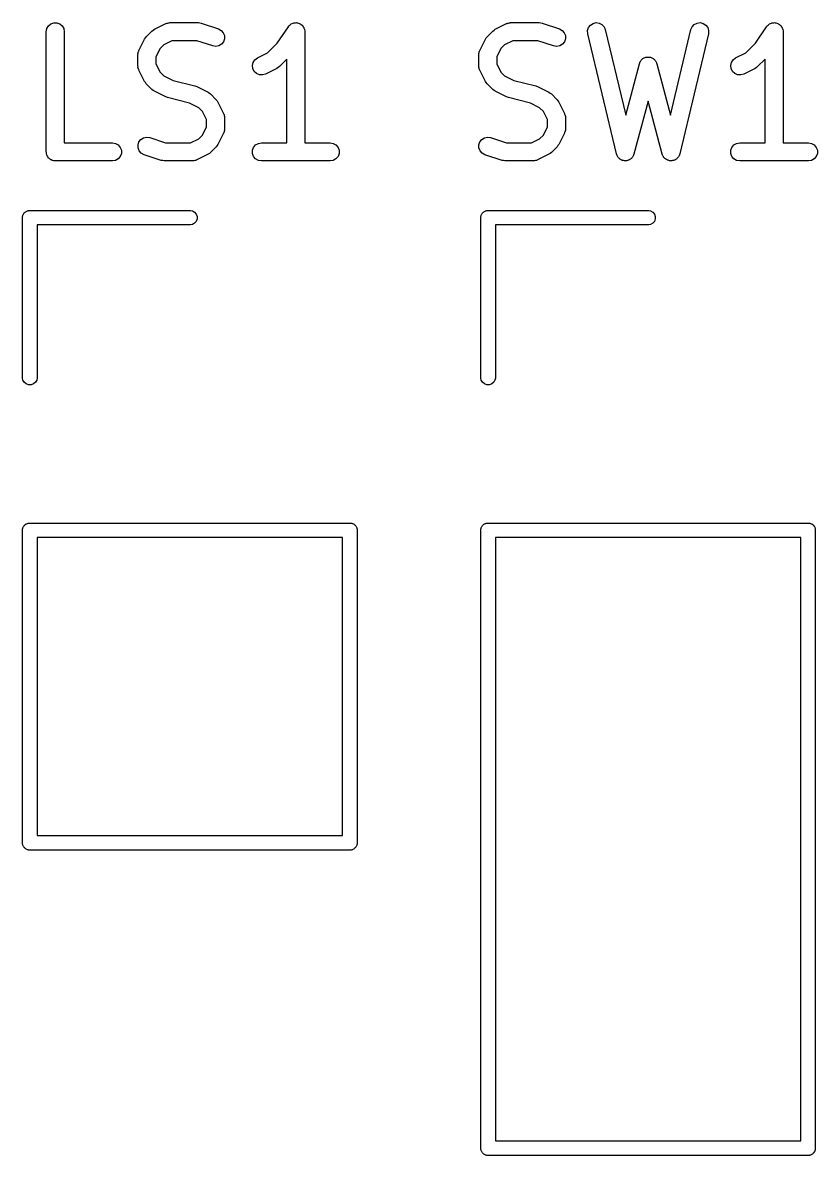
# Model space of a CAD drawing. Extents: x 18.9 to 106.1, y -88.7 to -15.4.
# Drawn here: x 99.45 to 106.06, y -59.56 to -50.13 of the extents above; entities that cross this region are included whole.
import ezdxf

# ---------------------------------------------------------------- set-up
doc = ezdxf.new("R2010")
doc.units = 0
doc.header["$MEASUREMENT"] = 0
doc.layers.add('BLACK', color=7, linetype='CONTINUOUS')

msp = doc.modelspace()

# ---------------------------------------------------------------- linework, layer by layer
at = {"layer": 'BLACK', "linetype": 'CONTINUOUS'}
for p, q in [((99.644, -50.2084), (99.6485, -50.1827)), ((99.644, -51.2084), (99.644, -50.2084)), ((99.6485, -50.1827), (99.6615, -50.1602)), ((99.6615, -50.1602), (99.6815, -50.1434)), ((99.6815, -50.1434), (99.7059, -50.1345)), ((99.7059, -50.1345), (99.732, -50.1345)), ((99.732, -50.1345), (99.7565, -50.1434)), ((99.7565, -50.1434), (99.7764, -50.1602)), ((99.7764, -50.1602), (99.7894, -50.1827)), ((99.7894, -50.1827), (99.794, -50.2084)), ((99.794, -50.2084), (99.794, -51.1334)), ((100.475, -50.2506), (100.523, -50.203)), ((100.523, -50.203), (100.533, -50.1961)), ((100.533, -50.1961), (100.543, -50.1889)), ((100.543, -50.1889), (100.638, -50.1413)), ((100.638, -50.1413), (100.642, -50.1401)), ((100.642, -50.1401), (100.646, -50.1379)), ((100.646, -50.1379), (100.654, -50.1364)), ((100.654, -50.1364), (100.663, -50.1339)), ((100.663, -50.1339), (100.667, -50.1341)), ((100.667, -50.1341), (100.671, -50.1334)), ((100.671, -50.1334), (100.909, -50.1334)), ((100.909, -50.1334), (100.921, -50.1355)), ((100.921, -50.1355), (100.933, -50.1372)), ((100.933, -50.1372), (101.076, -50.1848)), ((101.076, -50.1848), (101.099, -50.1973)), ((101.099, -50.1973), (101.116, -50.2167)), ((101.116, -50.2167), (101.126, -50.241)), ((101.565, -50.3035), (101.657, -50.1668)), ((101.657, -50.1668), (101.659, -50.1638)), ((101.659, -50.1638), (101.661, -50.1602)), ((101.661, -50.1602), (101.668, -50.1544)), ((101.668, -50.1544), (101.675, -50.1479)), ((101.675, -50.1479), (101.678, -50.1461)), ((101.678, -50.1461), (101.681, -50.1434)), ((101.681, -50.1434), (101.69, -50.1404)), ((101.69, -50.1404), (101.698, -50.1364)), ((101.698, -50.1364), (101.702, -50.1359)), ((101.702, -50.1359), (101.706, -50.1345)), ((101.706, -50.1345), (101.715, -50.1345)), ((101.715, -50.1345), (101.724, -50.1335)), ((101.724, -50.1335), (101.728, -50.1345)), ((101.728, -50.1345), (101.732, -50.1345)), ((101.732, -50.1345), (101.74, -50.1376)), ((101.74, -50.1376), (101.749, -50.1397)), ((101.749, -50.1397), (101.753, -50.142)), ((101.753, -50.142), (101.756, -50.1434)), ((101.756, -50.1434), (101.763, -50.1492)), ((101.763, -50.1492), (101.771, -50.1541)), ((101.771, -50.1541), (101.773, -50.1575)), ((101.773, -50.1575), (101.776, -50.1602)), ((101.776, -50.1602), (101.781, -50.1679)), ((101.781, -50.1679), (101.786, -50.1751)), ((101.786, -50.1751), (101.787, -50.1791)), ((101.787, -50.1791), (101.789, -50.1827)), ((101.789, -50.1827), (101.791, -50.1915)), ((101.791, -50.1915), (101.793, -50.2001)), ((101.793, -50.2001), (101.793, -50.2043)), ((101.793, -50.2043), (101.794, -50.2084)), ((101.794, -50.2084), (101.794, -51.1334)), ((103.309, -50.2506), (103.357, -50.203)), ((103.357, -50.203), (103.367, -50.1961)), ((103.367, -50.1961), (103.376, -50.1889)), ((103.376, -50.1889), (103.472, -50.1413)), ((103.472, -50.1413), (103.476, -50.1401)), ((103.476, -50.1401), (103.479, -50.1379)), ((103.479, -50.1379), (103.488, -50.1364)), ((103.488, -50.1364), (103.497, -50.1339)), ((103.497, -50.1339), (103.501, -50.1341)), ((103.501, -50.1341), (103.505, -50.1334)), ((103.505, -50.1334), (103.743, -50.1334)), ((103.743, -50.1334), (103.755, -50.1355)), ((103.755, -50.1355), (103.767, -50.1372)), ((103.767, -50.1372), (103.91, -50.1848)), ((103.91, -50.1848), (103.933, -50.1973)), ((103.933, -50.1973), (103.95, -50.2167)), ((103.95, -50.2167), (103.96, -50.241)), ((104.145, -50.1997), (104.152, -50.1748)), ((104.146, -50.2258), (104.145, -50.1997)), ((104.152, -50.1748), (104.168, -50.1539)), ((104.168, -50.1539), (104.19, -50.1395)), ((104.19, -50.1395), (104.215, -50.1335)), ((104.215, -50.1335), (104.241, -50.1365)), ((104.241, -50.1365), (104.264, -50.1482)), ((104.264, -50.1482), (104.282, -50.1671)), ((104.282, -50.1671), (104.292, -50.191)), ((104.292, -50.191), (104.462, -50.9019)), ((104.834, -50.9019), (105.004, -50.191)), ((105.004, -50.191), (105.014, -50.1671)), ((105.014, -50.1671), (105.032, -50.1482)), ((105.032, -50.1482), (105.055, -50.1365)), ((105.055, -50.1365), (105.081, -50.1335)), ((105.081, -50.1335), (105.106, -50.1395)), ((105.106, -50.1395), (105.128, -50.1539)), ((105.128, -50.1539), (105.144, -50.1748)), ((105.144, -50.1748), (105.151, -50.1997)), ((105.151, -50.1997), (105.15, -50.2258)), ((105.542, -50.3035), (105.633, -50.1668)), ((105.633, -50.1668), (105.636, -50.1638)), ((105.636, -50.1638), (105.638, -50.1602)), ((105.638, -50.1602), (105.645, -50.1544)), ((105.645, -50.1544), (105.651, -50.1479)), ((105.651, -50.1479), (105.655, -50.1461)), ((105.655, -50.1461), (105.658, -50.1434)), ((105.658, -50.1434), (105.667, -50.1404)), ((105.667, -50.1404), (105.675, -50.1364)), ((105.675, -50.1364), (105.679, -50.1359)), ((105.679, -50.1359), (105.683, -50.1345)), ((105.683, -50.1345), (105.692, -50.1345)), ((105.692, -50.1345), (105.7, -50.1335)), ((105.7, -50.1335), (105.704, -50.1345)), ((105.704, -50.1345), (105.709, -50.1345)), ((105.709, -50.1345), (105.717, -50.1376)), ((105.717, -50.1376), (105.726, -50.1397)), ((105.726, -50.1397), (105.729, -50.142)), ((105.729, -50.142), (105.733, -50.1434)), ((105.733, -50.1434), (105.74, -50.1492)), ((105.74, -50.1492), (105.747, -50.1541)), ((105.747, -50.1541), (105.75, -50.1575)), ((105.75, -50.1575), (105.753, -50.1602)), ((105.753, -50.1602), (105.758, -50.1679)), ((105.758, -50.1679), (105.763, -50.1751)), ((105.763, -50.1751), (105.764, -50.1791)), ((105.764, -50.1791), (105.766, -50.1827)), ((105.766, -50.1827), (105.768, -50.1915)), ((105.768, -50.1915), (105.77, -50.2001)), ((105.77, -50.2001), (105.77, -50.2043)), ((105.77, -50.2043), (105.771, -50.2084)), ((105.771, -50.2084), (105.771, -51.1334)), ((100.414, -50.3653), (100.461, -50.2701)), ((100.461, -50.2701), (100.469, -50.2604)), ((100.469, -50.2604), (100.475, -50.2506)), ((100.689, -50.2834), (100.621, -50.3176)), ((100.897, -50.2834), (100.689, -50.2834)), ((101.029, -50.3272), (100.897, -50.2834)), ((101.102, -50.3121), (101.08, -50.3257)), ((101.118, -50.2917), (101.102, -50.3121)), ((101.126, -50.267), (101.118, -50.2917)), ((101.126, -50.241), (101.126, -50.267)), ((101.484, -50.3848), (101.565, -50.3035)), ((103.248, -50.3653), (103.295, -50.2701)), ((103.295, -50.2701), (103.302, -50.2604)), ((103.302, -50.2604), (103.309, -50.2506)), ((103.523, -50.2834), (103.454, -50.3176)), ((103.731, -50.2834), (103.523, -50.2834)), ((103.862, -50.3272), (103.731, -50.2834)), ((103.936, -50.3121), (103.914, -50.3257)), ((103.952, -50.2917), (103.936, -50.3121)), ((103.96, -50.267), (103.952, -50.2917)), ((103.96, -50.241), (103.96, -50.267)), ((104.385, -51.2258), (104.146, -50.2258)), ((105.15, -50.2258), (104.911, -51.2258)), ((105.461, -50.3848), (105.542, -50.3035)), ((100.406, -50.3903), (100.409, -50.3819)), ((100.407, -50.3946), (100.406, -50.3903)), ((100.406, -50.3989), (100.407, -50.3946)), ((100.406, -50.4941), (100.406, -50.3989)), ((100.409, -50.3819), (100.41, -50.3732)), ((100.41, -50.3732), (100.413, -50.3695)), ((100.413, -50.3695), (100.414, -50.3653)), ((100.59, -50.348), (100.556, -50.4166)), ((100.621, -50.3176), (100.59, -50.348)), ((101.054, -50.331), (101.029, -50.3272)), ((101.08, -50.3257), (101.054, -50.331)), ((101.4, -50.427), (101.484, -50.3848)), ((103.24, -50.3903), (103.243, -50.3819)), ((103.24, -50.3946), (103.24, -50.3903)), ((103.24, -50.3989), (103.24, -50.3946)), ((103.24, -50.4941), (103.24, -50.3989)), ((103.243, -50.3819), (103.244, -50.3732)), ((103.244, -50.3732), (103.246, -50.3695)), ((103.246, -50.3695), (103.248, -50.3653)), ((103.424, -50.348), (103.39, -50.4166)), ((103.454, -50.3176), (103.424, -50.348)), ((103.888, -50.331), (103.862, -50.3272)), ((103.914, -50.3257), (103.888, -50.331)), ((105.376, -50.427), (105.461, -50.3848)), ((100.407, -50.4984), (100.406, -50.4941)), ((100.406, -50.5027), (100.407, -50.4984)), ((100.409, -50.5111), (100.406, -50.5027)), ((100.556, -50.4166), (100.556, -50.4764)), ((100.556, -50.4764), (100.59, -50.5449)), ((101.358, -50.4896), (101.364, -50.4643)), ((101.361, -50.5155), (101.358, -50.4896)), ((101.364, -50.4643), (101.379, -50.4425)), ((101.379, -50.4425), (101.4, -50.427)), ((101.582, -50.4995), (101.572, -50.5064)), ((101.644, -50.4371), (101.582, -50.4995)), ((101.644, -51.1334), (101.644, -50.4371)), ((103.24, -50.4984), (103.24, -50.4941)), ((103.24, -50.5027), (103.24, -50.4984)), ((103.243, -50.5111), (103.24, -50.5027)), ((103.39, -50.4166), (103.39, -50.4764)), ((103.39, -50.4764), (103.424, -50.5449)), ((104.462, -50.9019), (104.576, -50.4748)), ((104.576, -50.4748), (104.578, -50.4687)), ((104.578, -50.4687), (104.58, -50.4623)), ((104.58, -50.4623), (104.584, -50.457)), ((104.584, -50.457), (104.587, -50.4511)), ((104.587, -50.4511), (104.591, -50.4464)), ((104.591, -50.4464), (104.595, -50.441)), ((104.595, -50.441), (104.6, -50.4373)), ((104.6, -50.4373), (104.605, -50.4327)), ((104.605, -50.4327), (104.611, -50.4299)), ((104.611, -50.4299), (104.616, -50.4261)), ((104.616, -50.4261), (104.623, -50.4244)), ((104.623, -50.4244), (104.629, -50.4217)), ((104.629, -50.4217), (104.635, -50.4211)), ((104.635, -50.4211), (104.642, -50.4194)), ((104.642, -50.4194), (104.648, -50.4199)), ((104.648, -50.4199), (104.654, -50.4194)), ((104.654, -50.4194), (104.661, -50.4211)), ((104.661, -50.4211), (104.667, -50.4217)), ((104.667, -50.4217), (104.673, -50.4244)), ((104.673, -50.4244), (104.68, -50.4261)), ((104.68, -50.4261), (104.685, -50.4299)), ((104.685, -50.4299), (104.691, -50.4327)), ((104.691, -50.4327), (104.696, -50.4373)), ((104.696, -50.4373), (104.701, -50.441)), ((104.701, -50.441), (104.705, -50.4464)), ((104.705, -50.4464), (104.709, -50.4511)), ((104.709, -50.4511), (104.712, -50.457)), ((104.712, -50.457), (104.716, -50.4623)), ((104.716, -50.4623), (104.718, -50.4687)), ((104.718, -50.4687), (104.72, -50.4748)), ((104.72, -50.4748), (104.834, -50.9019)), ((105.335, -50.4896), (105.341, -50.4643)), ((105.338, -50.5155), (105.335, -50.4896)), ((105.341, -50.4643), (105.355, -50.4425)), ((105.355, -50.4425), (105.376, -50.427)), ((105.558, -50.4995), (105.548, -50.5064)), ((105.621, -50.4371), (105.558, -50.4995)), ((105.621, -51.1334), (105.621, -50.4371)), ((100.41, -50.5197), (100.409, -50.5111)), ((100.413, -50.5235), (100.41, -50.5197)), ((100.414, -50.5276), (100.413, -50.5235)), ((100.461, -50.6229), (100.414, -50.5276)), ((100.59, -50.5449), (100.621, -50.5753)), ((100.621, -50.5753), (100.698, -50.6138)), ((101.373, -50.5388), (101.361, -50.5155)), ((101.392, -50.5567), (101.373, -50.5388)), ((101.416, -50.567), (101.392, -50.5567)), ((101.442, -50.5686), (101.416, -50.567)), ((101.467, -50.5612), (101.442, -50.5686)), ((101.562, -50.5136), (101.467, -50.5612)), ((101.572, -50.5064), (101.562, -50.5136)), ((103.244, -50.5197), (103.243, -50.5111)), ((103.246, -50.5235), (103.244, -50.5197)), ((103.248, -50.5276), (103.246, -50.5235)), ((103.295, -50.6229), (103.248, -50.5276)), ((103.424, -50.5449), (103.454, -50.5753)), ((103.454, -50.5753), (103.531, -50.6138)), ((105.35, -50.5388), (105.338, -50.5155)), ((105.369, -50.5567), (105.35, -50.5388)), ((105.392, -50.567), (105.369, -50.5567)), ((105.418, -50.5686), (105.392, -50.567)), ((105.443, -50.5612), (105.418, -50.5686)), ((105.539, -50.5136), (105.443, -50.5612)), ((105.548, -50.5064), (105.539, -50.5136)), ((100.469, -50.6325), (100.461, -50.6229)), ((100.475, -50.6424), (100.469, -50.6325)), ((100.523, -50.69), (100.475, -50.6424)), ((100.533, -50.6969), (100.523, -50.69)), ((100.698, -50.6138), (100.88, -50.6594)), ((100.88, -50.6594), (100.887, -50.6628)), ((100.887, -50.6628), (100.895, -50.6651)), ((100.895, -50.6651), (100.991, -50.7127)), ((103.302, -50.6325), (103.295, -50.6229)), ((103.309, -50.6424), (103.302, -50.6325)), ((103.357, -50.69), (103.309, -50.6424)), ((103.367, -50.6969), (103.357, -50.69)), ((103.531, -50.6138), (103.714, -50.6594)), ((103.714, -50.6594), (103.721, -50.6628)), ((103.721, -50.6628), (103.729, -50.6651)), ((103.729, -50.6651), (103.824, -50.7127)), ((100.543, -50.704), (100.533, -50.6969)), ((100.638, -50.7517), (100.543, -50.704)), ((100.646, -50.754), (100.638, -50.7517)), ((100.653, -50.7573), (100.646, -50.754)), ((100.836, -50.803), (100.653, -50.7573)), ((100.991, -50.7127), (101, -50.7199)), ((101, -50.7199), (101.01, -50.7268)), ((101.01, -50.7268), (101.058, -50.7744)), ((101.058, -50.7744), (101.065, -50.7842)), ((101.065, -50.7842), (101.072, -50.7939)), ((103.376, -50.704), (103.367, -50.6969)), ((103.472, -50.7517), (103.376, -50.704)), ((103.479, -50.754), (103.472, -50.7517)), ((103.487, -50.7573), (103.479, -50.754)), ((103.669, -50.803), (103.487, -50.7573)), ((103.824, -50.7127), (103.834, -50.7199)), ((103.834, -50.7199), (103.844, -50.7268)), ((103.844, -50.7268), (103.892, -50.7744)), ((103.892, -50.7744), (103.898, -50.7842)), ((103.898, -50.7842), (103.906, -50.7939)), ((104.648, -50.7852), (104.53, -51.2277)), ((104.766, -51.2277), (104.648, -50.7852)), ((100.913, -50.8414), (100.836, -50.803)), ((100.943, -50.8719), (100.913, -50.8414)), ((100.977, -50.9404), (100.943, -50.8719)), ((101.072, -50.7939), (101.119, -50.8891)), ((103.746, -50.8414), (103.669, -50.803)), ((103.777, -50.8719), (103.746, -50.8414)), ((103.811, -50.9404), (103.777, -50.8719)), ((103.906, -50.7939), (103.953, -50.8891)), ((100.977, -51.0002), (100.977, -50.9404)), ((101.119, -50.8891), (101.121, -50.8933)), ((101.121, -50.8933), (101.123, -50.897)), ((101.123, -50.897), (101.124, -50.9057)), ((101.124, -50.9057), (101.127, -50.9141)), ((101.127, -50.9141), (101.127, -50.9184)), ((101.127, -50.9184), (101.127, -50.9227)), ((101.127, -50.9227), (101.127, -51.0179)), ((103.811, -51.0002), (103.811, -50.9404)), ((103.953, -50.8891), (103.954, -50.8933)), ((103.954, -50.8933), (103.957, -50.897)), ((103.957, -50.897), (103.958, -50.9057)), ((103.958, -50.9057), (103.961, -50.9141)), ((103.961, -50.9141), (103.96, -50.9184)), ((103.96, -50.9184), (103.961, -50.9227)), ((103.961, -50.9227), (103.961, -51.0179)), ((100.913, -51.0991), (100.943, -51.0687)), ((100.943, -51.0687), (100.977, -51.0002)), ((101.119, -51.0514), (101.072, -51.1467)), ((101.121, -51.0473), (101.119, -51.0514)), ((101.123, -51.0436), (101.121, -51.0473)), ((101.124, -51.0349), (101.123, -51.0436)), ((101.127, -51.0265), (101.124, -51.0349)), ((101.127, -51.0179), (101.127, -51.0222)), ((101.127, -51.0222), (101.127, -51.0265)), ((103.746, -51.0991), (103.777, -51.0687)), ((103.777, -51.0687), (103.811, -51.0002)), ((103.953, -51.0514), (103.906, -51.1467)), ((103.954, -51.0473), (103.953, -51.0514)), ((103.957, -51.0436), (103.954, -51.0473)), ((103.958, -51.0349), (103.957, -51.0436)), ((103.961, -51.0265), (103.958, -51.0349)), ((103.961, -51.0179), (103.96, -51.0222)), ((103.96, -51.0222), (103.961, -51.0265)), ((99.794, -51.1334), (100.195, -51.1334)), ((100.195, -51.1334), (100.221, -51.1379)), ((100.221, -51.1379), (100.243, -51.1509)), ((100.243, -51.1509), (100.26, -51.1709)), ((100.407, -51.1498), (100.415, -51.125)), ((100.407, -51.1758), (100.407, -51.1498)), ((100.415, -51.125), (100.431, -51.1046)), ((100.431, -51.1046), (100.453, -51.091)), ((100.453, -51.091), (100.479, -51.0858)), ((100.479, -51.0858), (100.505, -51.0896)), ((100.505, -51.0896), (100.636, -51.1334)), ((100.636, -51.1334), (100.844, -51.1334)), ((100.844, -51.1334), (100.913, -51.0991)), ((101.065, -51.1563), (101.058, -51.1662)), ((101.072, -51.1467), (101.065, -51.1563)), ((101.368, -51.1709), (101.385, -51.1509)), ((101.385, -51.1509), (101.408, -51.1379)), ((101.408, -51.1379), (101.433, -51.1334)), ((101.433, -51.1334), (101.644, -51.1334)), ((101.794, -51.1334), (102.005, -51.1334)), ((102.005, -51.1334), (102.03, -51.1379)), ((102.03, -51.1379), (102.053, -51.1509)), ((102.053, -51.1509), (102.07, -51.1709)), ((103.24, -51.1498), (103.249, -51.125)), ((103.241, -51.1758), (103.24, -51.1498)), ((103.249, -51.125), (103.265, -51.1046)), ((103.265, -51.1046), (103.287, -51.091)), ((103.287, -51.091), (103.313, -51.0858)), ((103.313, -51.0858), (103.338, -51.0896)), ((103.338, -51.0896), (103.47, -51.1334)), ((103.47, -51.1334), (103.678, -51.1334)), ((103.678, -51.1334), (103.746, -51.0991)), ((103.898, -51.1563), (103.892, -51.1662)), ((103.906, -51.1467), (103.898, -51.1563)), ((105.345, -51.1709), (105.362, -51.1509)), ((105.362, -51.1509), (105.384, -51.1379)), ((105.384, -51.1379), (105.41, -51.1334)), ((105.41, -51.1334), (105.621, -51.1334)), ((105.771, -51.1334), (105.981, -51.1334)), ((105.981, -51.1334), (106.007, -51.1379)), ((106.007, -51.1379), (106.03, -51.1509)), ((106.03, -51.1509), (106.046, -51.1709)), ((99.6451, -51.2148), (99.644, -51.2084)), ((99.6451, -51.2214), (99.6451, -51.2148)), ((99.6473, -51.2276), (99.6451, -51.2214)), ((99.6485, -51.234), (99.6473, -51.2276)), ((99.6518, -51.2397), (99.6485, -51.234)), ((99.654, -51.2459), (99.6518, -51.2397)), ((99.6582, -51.2509), (99.654, -51.2459)), ((99.6615, -51.2566), (99.6582, -51.2509)), ((99.6665, -51.2608), (99.6615, -51.2566)), ((100.26, -51.2459), (100.243, -51.2658)), ((100.26, -51.1709), (100.269, -51.1954)), ((100.269, -51.2214), (100.26, -51.2459)), ((100.269, -51.1954), (100.269, -51.2214)), ((100.417, -51.2), (100.407, -51.1758)), ((100.434, -51.2195), (100.417, -51.2)), ((100.457, -51.2319), (100.434, -51.2195)), ((100.6, -51.2795), (100.457, -51.2319)), ((100.991, -51.2278), (100.895, -51.2755)), ((101, -51.2207), (100.991, -51.2278)), ((101.01, -51.2138), (101, -51.2207)), ((101.058, -51.1662), (101.01, -51.2138)), ((101.359, -51.1954), (101.368, -51.1709)), ((101.359, -51.2214), (101.359, -51.1954)), ((101.368, -51.2459), (101.359, -51.2214)), ((101.385, -51.2658), (101.368, -51.2459)), ((102.07, -51.2459), (102.053, -51.2658)), ((102.07, -51.1709), (102.079, -51.1954)), ((102.079, -51.2214), (102.07, -51.2459)), ((102.079, -51.1954), (102.079, -51.2214)), ((103.251, -51.2), (103.241, -51.1758)), ((103.268, -51.2195), (103.251, -51.2)), ((103.291, -51.2319), (103.268, -51.2195)), ((103.434, -51.2795), (103.291, -51.2319)), ((103.824, -51.2278), (103.729, -51.2755)), ((103.834, -51.2207), (103.824, -51.2278)), ((103.844, -51.2138), (103.834, -51.2207)), ((103.892, -51.1662), (103.844, -51.2138)), ((104.388, -51.2328), (104.385, -51.2258)), ((104.39, -51.2402), (104.388, -51.2328)), ((104.393, -51.2446), (104.39, -51.2402)), ((104.395, -51.2497), (104.393, -51.2446)), ((104.4, -51.2552), (104.395, -51.2497)), ((104.405, -51.2615), (104.4, -51.2552)), ((104.514, -51.2567), (104.509, -51.2629)), ((104.519, -51.2513), (104.514, -51.2567)), ((104.521, -51.2464), (104.519, -51.2513)), ((104.525, -51.242), (104.521, -51.2464)), ((104.527, -51.2346), (104.525, -51.242)), ((104.53, -51.2277), (104.527, -51.2346)), ((104.769, -51.2346), (104.766, -51.2277)), ((104.771, -51.242), (104.769, -51.2346)), ((104.775, -51.2464), (104.771, -51.242)), ((104.777, -51.2513), (104.775, -51.2464)), ((104.782, -51.2567), (104.777, -51.2513)), ((104.787, -51.2629), (104.782, -51.2567)), ((104.896, -51.2552), (104.891, -51.2615)), ((104.901, -51.2497), (104.896, -51.2552)), ((104.903, -51.2446), (104.901, -51.2497)), ((104.906, -51.2402), (104.903, -51.2446)), ((104.908, -51.2328), (104.906, -51.2402)), ((104.911, -51.2258), (104.908, -51.2328)), ((105.336, -51.1954), (105.345, -51.1709)), ((105.336, -51.2214), (105.336, -51.1954)), ((105.345, -51.2459), (105.336, -51.2214)), ((105.362, -51.2658), (105.345, -51.2459)), ((106.046, -51.2459), (106.03, -51.2658)), ((106.046, -51.1709), (106.055, -51.1954)), ((106.055, -51.2214), (106.046, -51.2459)), ((106.055, -51.1954), (106.055, -51.2214)), ((99.6707, -51.2658), (99.6665, -51.2608)), ((99.6764, -51.2691), (99.6707, -51.2658)), ((99.6815, -51.2733), (99.6764, -51.2691)), ((99.6876, -51.2756), (99.6815, -51.2733)), ((99.6933, -51.2789), (99.6876, -51.2756)), ((99.6998, -51.28), (99.6933, -51.2789)), ((99.7059, -51.2822), (99.6998, -51.28)), ((99.7125, -51.2822), (99.7059, -51.2822)), ((99.719, -51.2834), (99.7125, -51.2822)), ((100.195, -51.2834), (99.719, -51.2834)), ((100.221, -51.2789), (100.195, -51.2834)), ((100.243, -51.2658), (100.221, -51.2789)), ((100.612, -51.2813), (100.6, -51.2795)), ((100.624, -51.2834), (100.612, -51.2813)), ((100.862, -51.2834), (100.624, -51.2834)), ((100.866, -51.2826), (100.862, -51.2834)), ((100.87, -51.2829), (100.866, -51.2826)), ((100.879, -51.2804), (100.87, -51.2829)), ((100.887, -51.2789), (100.879, -51.2804)), ((100.891, -51.2767), (100.887, -51.2789)), ((100.895, -51.2755), (100.891, -51.2767)), ((101.408, -51.2789), (101.385, -51.2658)), ((101.433, -51.2834), (101.408, -51.2789)), ((102.005, -51.2834), (101.433, -51.2834)), ((102.03, -51.2789), (102.005, -51.2834)), ((102.053, -51.2658), (102.03, -51.2789)), ((103.446, -51.2813), (103.434, -51.2795)), ((103.458, -51.2834), (103.446, -51.2813)), ((103.696, -51.2834), (103.458, -51.2834)), ((103.7, -51.2826), (103.696, -51.2834)), ((103.704, -51.2829), (103.7, -51.2826)), ((103.713, -51.2804), (103.704, -51.2829)), ((103.721, -51.2789), (103.713, -51.2804)), ((103.725, -51.2767), (103.721, -51.2789)), ((103.729, -51.2755), (103.725, -51.2767)), ((104.409, -51.2646), (104.405, -51.2615)), ((104.413, -51.2686), (104.409, -51.2646)), ((104.42, -51.272), (104.413, -51.2686)), ((104.426, -51.2764), (104.42, -51.272)), ((104.431, -51.2778), (104.426, -51.2764)), ((104.436, -51.2803), (104.431, -51.2778)), ((104.444, -51.2811), (104.436, -51.2803)), ((104.451, -51.2831), (104.444, -51.2811)), ((104.457, -51.2826), (104.451, -51.2831)), ((104.462, -51.2832), (104.457, -51.2826)), ((104.469, -51.2815), (104.462, -51.2832)), ((104.477, -51.2808), (104.469, -51.2815)), ((104.482, -51.2785), (104.477, -51.2808)), ((104.487, -51.2772), (104.482, -51.2785)), ((104.494, -51.273), (104.487, -51.2772)), ((104.501, -51.2698), (104.494, -51.273)), ((104.504, -51.2659), (104.501, -51.2698)), ((104.509, -51.2629), (104.504, -51.2659)), ((104.792, -51.2659), (104.787, -51.2629)), ((104.795, -51.2698), (104.792, -51.2659)), ((104.802, -51.273), (104.795, -51.2698)), ((104.809, -51.2772), (104.802, -51.273)), ((104.814, -51.2785), (104.809, -51.2772)), ((104.819, -51.2808), (104.814, -51.2785)), ((104.827, -51.2815), (104.819, -51.2808)), ((104.834, -51.2832), (104.827, -51.2815)), ((104.839, -51.2826), (104.834, -51.2832)), ((104.845, -51.2831), (104.839, -51.2826)), ((104.852, -51.2811), (104.845, -51.2831)), ((104.86, -51.2803), (104.852, -51.2811)), ((104.865, -51.2778), (104.86, -51.2803)), ((104.87, -51.2764), (104.865, -51.2778)), ((104.876, -51.272), (104.87, -51.2764)), ((104.883, -51.2686), (104.876, -51.272)), ((104.887, -51.2646), (104.883, -51.2686)), ((104.891, -51.2615), (104.887, -51.2646)), ((105.384, -51.2789), (105.362, -51.2658)), ((105.41, -51.2834), (105.384, -51.2789)), ((105.981, -51.2834), (105.41, -51.2834)), ((106.007, -51.2789), (105.981, -51.2834)), ((106.03, -51.2658), (106.007, -51.2789)), ((99.4534, -51.7306), (99.4552, -51.7255)), ((99.4552, -51.7255), (99.4587, -51.7214)), ((99.4587, -51.7214), (99.4613, -51.7168)), ((99.4613, -51.7168), (99.4654, -51.7134)), ((99.4654, -51.7134), (99.4688, -51.7093)), ((99.4688, -51.7093), (99.4735, -51.7067)), ((99.4735, -51.7067), (99.4775, -51.7032)), ((99.4775, -51.7032), (99.4825, -51.7014)), ((99.4825, -51.7014), (99.4872, -51.6987)), ((99.4872, -51.6987), (99.4924, -51.6978)), ((99.4924, -51.6978), (99.4974, -51.696)), ((99.4974, -51.696), (99.5027, -51.696)), ((99.5027, -51.696), (99.5028, -51.696)), ((99.5028, -51.696), (100.843, -51.696)), ((100.843, -51.696), (100.859, -51.6987)), ((100.859, -51.6987), (100.877, -51.7093)), ((100.877, -51.7093), (100.891, -51.7255)), ((100.891, -51.7255), (100.898, -51.7454)), ((103.263, -51.7306), (103.265, -51.7255)), ((103.265, -51.7255), (103.269, -51.7214)), ((103.269, -51.7214), (103.271, -51.7168)), ((103.271, -51.7168), (103.275, -51.7134)), ((103.275, -51.7134), (103.279, -51.7093)), ((103.279, -51.7093), (103.283, -51.7067)), ((103.283, -51.7067), (103.288, -51.7032)), ((103.288, -51.7032), (103.293, -51.7014)), ((103.293, -51.7014), (103.297, -51.6987)), ((103.297, -51.6987), (103.302, -51.6978)), ((103.302, -51.6978), (103.307, -51.696)), ((103.307, -51.696), (103.313, -51.696)), ((103.313, -51.696), (103.313, -51.696)), ((103.313, -51.696), (104.653, -51.696)), ((104.653, -51.696), (104.669, -51.6987)), ((104.669, -51.6987), (104.687, -51.7093)), ((104.687, -51.7093), (104.701, -51.7255)), ((104.701, -51.7255), (104.708, -51.7454)), ((99.448, -51.7454), (99.4498, -51.7404)), ((99.448, -51.7508), (99.448, -51.7454)), ((99.448, -53.0912), (99.448, -51.7508)), ((99.4498, -51.7404), (99.4507, -51.7352)), ((99.4507, -51.7352), (99.4534, -51.7306)), ((100.843, -51.816), (99.568, -51.816)), ((99.568, -51.816), (99.568, -53.0912)), ((100.859, -51.8133), (100.843, -51.816)), ((100.877, -51.8027), (100.859, -51.8133)), ((100.891, -51.7865), (100.877, -51.8027)), ((100.898, -51.7666), (100.891, -51.7865)), ((100.898, -51.7454), (100.898, -51.7666)), ((103.258, -51.7454), (103.26, -51.7404)), ((103.258, -51.7508), (103.258, -51.7454)), ((103.258, -53.0912), (103.258, -51.7508)), ((103.26, -51.7404), (103.261, -51.7352)), ((103.261, -51.7352), (103.263, -51.7306)), ((104.653, -51.816), (103.378, -51.816)), ((103.378, -51.816), (103.378, -53.0912)), ((104.669, -51.8133), (104.653, -51.816)), ((104.687, -51.8027), (104.669, -51.8133)), ((104.701, -51.7865), (104.687, -51.8027)), ((104.708, -51.7666), (104.701, -51.7865)), ((104.708, -51.7454), (104.708, -51.7666)), ((99.4507, -53.1068), (99.448, -53.0912)), ((99.4613, -53.1252), (99.4507, -53.1068)), ((99.4775, -53.1388), (99.4613, -53.1252)), ((99.4974, -53.146), (99.4775, -53.1388)), ((99.5385, -53.1388), (99.5186, -53.146)), ((99.5547, -53.1252), (99.5385, -53.1388)), ((99.5653, -53.1068), (99.5547, -53.1252)), ((99.568, -53.0912), (99.5653, -53.1068)), ((103.261, -53.1068), (103.258, -53.0912)), ((103.271, -53.1252), (103.261, -53.1068)), ((103.288, -53.1388), (103.271, -53.1252)), ((103.307, -53.146), (103.288, -53.1388)), ((103.348, -53.1388), (103.329, -53.146)), ((103.365, -53.1252), (103.348, -53.1388)), ((103.375, -53.1068), (103.365, -53.1252)), ((103.378, -53.0912), (103.375, -53.1068)), ((99.5186, -53.146), (99.4974, -53.146)), ((103.329, -53.146), (103.307, -53.146)), ((99.448, -54.3454), (99.4498, -54.3404)), ((99.448, -54.3507), (99.448, -54.3454)), ((99.448, -54.3508), (99.448, -54.3507)), ((99.448, -56.9454), (99.448, -54.3508)), ((99.4498, -54.3404), (99.4507, -54.3352)), ((99.4507, -54.3352), (99.4534, -54.3305)), ((99.4534, -54.3305), (99.4552, -54.3255)), ((99.4552, -54.3255), (99.4587, -54.3215)), ((99.4587, -54.3215), (99.4613, -54.3168)), ((99.4613, -54.3168), (99.4654, -54.3134)), ((99.4654, -54.3134), (99.4688, -54.3093)), ((99.4688, -54.3093), (99.4735, -54.3067)), ((99.4735, -54.3067), (99.4775, -54.3032)), ((99.4775, -54.3032), (99.4825, -54.3014)), ((99.4825, -54.3014), (99.4872, -54.2987)), ((99.4872, -54.2987), (99.4924, -54.2978)), ((99.4924, -54.2978), (99.4974, -54.296)), ((99.4974, -54.296), (99.5027, -54.296)), ((99.5027, -54.296), (99.5028, -54.296)), ((99.5028, -54.296), (102.173, -54.296)), ((102.173, -54.296), (102.179, -54.296)), ((102.173, -54.296), (102.173, -54.296)), ((102.179, -54.296), (102.184, -54.2978)), ((102.184, -54.2978), (102.189, -54.2987)), ((102.189, -54.2987), (102.193, -54.3014)), ((102.193, -54.3014), (102.198, -54.3032)), ((102.198, -54.3032), (102.203, -54.3067)), ((102.203, -54.3067), (102.207, -54.3093)), ((102.207, -54.3093), (102.211, -54.3134)), ((102.211, -54.3134), (102.215, -54.3168)), ((102.215, -54.3168), (102.217, -54.3215)), ((102.217, -54.3215), (102.221, -54.3255)), ((102.221, -54.3255), (102.223, -54.3305)), ((102.223, -54.3305), (102.225, -54.3352)), ((102.225, -54.3352), (102.226, -54.3404)), ((102.226, -54.3404), (102.228, -54.3454)), ((102.228, -54.3454), (102.228, -54.3507)), ((102.228, -54.3507), (102.228, -54.3508)), ((102.228, -54.3508), (102.228, -56.9612)), ((103.258, -54.3454), (103.26, -54.3404)), ((103.258, -54.3507), (103.258, -54.3454)), ((103.258, -54.3508), (103.258, -54.3507)), ((103.258, -59.4854), (103.258, -54.3508)), ((103.26, -54.3404), (103.261, -54.3352)), ((103.261, -54.3352), (103.263, -54.3305)), ((103.263, -54.3305), (103.265, -54.3255)), ((103.265, -54.3255), (103.269, -54.3215)), ((103.269, -54.3215), (103.271, -54.3168)), ((103.271, -54.3168), (103.275, -54.3134)), ((103.275, -54.3134), (103.279, -54.3093)), ((103.279, -54.3093), (103.283, -54.3067)), ((103.283, -54.3067), (103.288, -54.3032)), ((103.288, -54.3032), (103.293, -54.3014)), ((103.293, -54.3014), (103.297, -54.2987)), ((103.297, -54.2987), (103.302, -54.2978)), ((103.302, -54.2978), (103.307, -54.296)), ((103.307, -54.296), (103.313, -54.296)), ((103.313, -54.296), (103.313, -54.296)), ((103.313, -54.296), (105.983, -54.296)), ((105.983, -54.296), (105.989, -54.296)), ((105.983, -54.296), (105.983, -54.296)), ((105.989, -54.296), (105.994, -54.2978)), ((105.994, -54.2978), (105.999, -54.2987)), ((105.999, -54.2987), (106.003, -54.3014)), ((106.003, -54.3014), (106.008, -54.3032)), ((106.008, -54.3032), (106.013, -54.3067)), ((106.013, -54.3067), (106.017, -54.3093)), ((106.017, -54.3093), (106.021, -54.3134)), ((106.021, -54.3134), (106.025, -54.3168)), ((106.025, -54.3168), (106.027, -54.3215)), ((106.027, -54.3215), (106.031, -54.3255)), ((106.031, -54.3255), (106.033, -54.3305)), ((106.033, -54.3305), (106.035, -54.3352)), ((106.035, -54.3352), (106.036, -54.3404)), ((106.036, -54.3404), (106.038, -54.3454)), ((106.038, -54.3454), (106.038, -54.3507)), ((106.038, -54.3507), (106.038, -54.3508)), ((106.038, -54.3508), (106.038, -59.5012)), ((99.568, -54.416), (99.568, -56.896)), ((102.108, -54.416), (99.568, -54.416)), ((102.108, -56.896), (102.108, -54.416)), ((103.378, -54.416), (103.378, -59.436)), ((105.918, -54.416), (103.378, -54.416)), ((105.918, -59.436), (105.918, -54.416)), ((99.568, -56.896), (102.108, -56.896)), ((99.448, -56.9666), (99.448, -56.9454)), ((99.4498, -56.9716), (99.448, -56.9666)), ((99.4507, -56.9768), (99.4498, -56.9716)), ((99.4534, -56.9814), (99.4507, -56.9768)), ((99.4552, -56.9865), (99.4534, -56.9814)), ((99.4587, -56.9905), (99.4552, -56.9865)), ((99.4613, -56.9952), (99.4587, -56.9905)), ((99.4654, -56.9986), (99.4613, -56.9952)), ((99.4688, -57.0027), (99.4654, -56.9986)), ((99.4735, -57.0053), (99.4688, -57.0027)), ((99.4775, -57.0088), (99.4735, -57.0053)), ((102.203, -57.0053), (102.198, -57.0088)), ((102.207, -57.0027), (102.203, -57.0053)), ((102.211, -56.9986), (102.207, -57.0027)), ((102.215, -56.9952), (102.211, -56.9986)), ((102.217, -56.9905), (102.215, -56.9952)), ((102.221, -56.9865), (102.217, -56.9905)), ((102.223, -56.9815), (102.221, -56.9865)), ((102.225, -56.9768), (102.223, -56.9815)), ((102.226, -56.9716), (102.225, -56.9768)), ((102.228, -56.9666), (102.226, -56.9716)), ((102.228, -56.9612), (102.228, -56.9613)), ((102.228, -56.9613), (102.228, -56.9666)), ((99.4825, -57.0106), (99.4775, -57.0088)), ((99.4872, -57.0133), (99.4825, -57.0106)), ((99.4924, -57.0142), (99.4872, -57.0133)), ((99.4974, -57.016), (99.4924, -57.0142)), ((99.5027, -57.016), (99.4974, -57.016)), ((99.5028, -57.016), (99.5027, -57.016)), ((102.173, -57.016), (99.5028, -57.016)), ((102.179, -57.016), (102.173, -57.016)), ((102.173, -57.016), (102.173, -57.016)), ((102.184, -57.0142), (102.179, -57.016)), ((102.189, -57.0133), (102.184, -57.0142)), ((102.193, -57.0106), (102.189, -57.0133)), ((102.198, -57.0088), (102.193, -57.0106)), ((103.378, -59.436), (105.918, -59.436)), ((103.258, -59.5066), (103.258, -59.4854)), ((103.26, -59.5116), (103.258, -59.5066)), ((103.261, -59.5168), (103.26, -59.5116)), ((103.263, -59.5214), (103.261, -59.5168)), ((103.265, -59.5265), (103.263, -59.5214)), ((103.269, -59.5305), (103.265, -59.5265)), ((103.271, -59.5352), (103.269, -59.5305)), ((103.275, -59.5386), (103.271, -59.5352)), ((103.279, -59.5427), (103.275, -59.5386)), ((103.283, -59.5453), (103.279, -59.5427)), ((103.288, -59.5488), (103.283, -59.5453)), ((103.293, -59.5506), (103.288, -59.5488)), ((103.297, -59.5533), (103.293, -59.5506)), ((106.003, -59.5506), (105.999, -59.5533)), ((106.008, -59.5488), (106.003, -59.5506)), ((106.013, -59.5453), (106.008, -59.5488)), ((106.017, -59.5427), (106.013, -59.5453)), ((106.021, -59.5386), (106.017, -59.5427)), ((106.025, -59.5352), (106.021, -59.5386)), ((106.027, -59.5305), (106.025, -59.5352)), ((106.031, -59.5265), (106.027, -59.5305)), ((106.033, -59.5215), (106.031, -59.5265)), ((106.035, -59.5168), (106.033, -59.5215)), ((106.036, -59.5116), (106.035, -59.5168)), ((106.038, -59.5066), (106.036, -59.5116)), ((106.038, -59.5012), (106.038, -59.5013)), ((106.038, -59.5013), (106.038, -59.5066)), ((103.302, -59.5542), (103.297, -59.5533)), ((103.307, -59.556), (103.302, -59.5542)), ((103.313, -59.556), (103.307, -59.556)), ((105.983, -59.556), (103.313, -59.556)), ((103.313, -59.556), (103.313, -59.556)), ((105.989, -59.556), (105.983, -59.556)), ((105.983, -59.556), (105.983, -59.556)), ((105.994, -59.5542), (105.989, -59.556)), ((105.999, -59.5533), (105.994, -59.5542))]:
    msp.add_line(p, q, dxfattribs=at)

doc.saveas('drawing.dxf')
